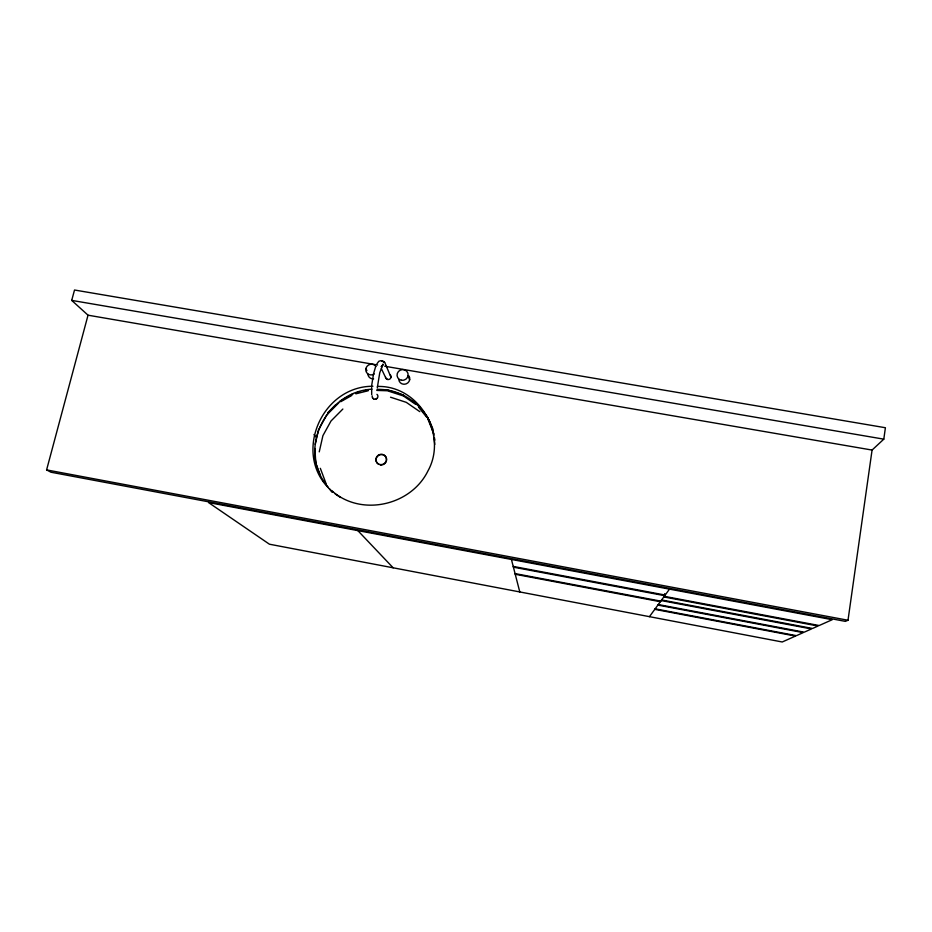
<?xml version="1.0" encoding="UTF-8"?>
<svg xmlns="http://www.w3.org/2000/svg" width="932" height="932" viewBox="0 0 932 932"><rect width="100%" height="100%" fill="white"/><g stroke="black" fill="none" stroke-linecap="round" stroke-linejoin="round"><path stroke-width="1.4" d="M371.67 387.526L371.693 394.69M385.58 377.099A2.761 2.645 -23.9 0 0 386.489 378.905L387.747 379.487A2.761 2.645 -23.9 0 0 391.009 377.332L384.939 362.863L383.53 361.313M372.905 386.256C320.037 386.081 290.877 457.857 333.248 492.224M371.903 389.192C328.542 391.393 298.927 444.844 323.952 481.576M377.274 387.898L379.755 372.8L383.017 364.086L382.085 366.055L382.784 365.6M88.027 315.191L46.6 469.903L50.957 472.221L845.347 621.364L848.004 620.246L872.072 450.063L883.804 439.158L885.4 427.73L74.525 290.015L71.706 300.395L88.027 315.191L377.565 365.006M371.658 385.592L373.557 373.709L375.689 366.451M664.714 593.637L664.26 596.317L819.158 625.523L832.241 619.698L208.523 502.558L269.43 544.206L782.239 641.985L795.497 636.078L654.777 609.353M319.245 451.857L322.915 435.652L331.011 420.996L342.86 409.043M315.214 444.319L318.488 429.897L326.748 414.985L338.817 402.81M376.901 363.806L378.858 361.267L380.885 360.649L384.625 362.233L381.77 360.859M649.453 616.669L669.491 589.129M327.61 412.888L335.252 405.187M376.971 394.341A2.878 2.749 -26.2 0 1 377.18 398.255L375.934 399.071A2.878 2.749 -26.2 0 1 373.755 398.978L372.66 398.046A2.878 2.749 -26.2 0 1 372.264 395.972M375.934 399.071L377.18 398.255M340.192 401.04L353.414 393.537M340.693 401.75L351.9 395.389M355.511 393.013L359.717 391.964M363.923 390.927L368.128 389.879M355.838 393.817L368.303 390.718M381.095 366.556L382.376 366.544L381.642 366.509M378.322 389.623L387.432 389.914L403.661 395.191M376.749 390.415L387.386 390.764L403.416 395.972L415.486 404.255M377.437 386.465C419.004 385.126 448.024 434.86 427.939 470.94C411.059 505.575 361.313 516.899 332.13 491.013M377.099 389.425C400.842 388.609 423.652 404.372 431.854 426.6M71.706 300.395L883.804 439.158M384.73 366.229L872.072 450.063M46.6 469.903L848.004 620.246M513.229 566.423L665.18 595.059M513.415 567.169L664.714 595.688M663.817 596.934L818.04 626.024L812.541 628.471L661.615 599.963M661.184 600.546L811.469 628.949L804.223 632.187L658.272 604.542M515.07 573.588L660.753 601.128M515.245 574.275L660.334 601.711M657.876 605.089L803.221 632.63L796.429 635.659L655.149 608.829M390.531 397.218L406.27 402.344L419.831 411.664M386.489 378.905L387.747 379.487M335.171 493.913L340.576 497.478M412.375 401.179L417.618 404.779M372.66 398.046L373.755 398.978M357.83 530.599L393.141 567.798M418.934 406.422L428.184 417.944M418.515 407.063L426.343 416.825M313.991 434.522L316.099 437.166M322.985 480.481L328.087 487.133M329.369 488.799L331.932 492.143M365.903 368.618L366.94 370.633M381.386 368.653L385.708 377.775M408.041 375.887L409.661 379.848M428.965 419.901L430.537 423.827M431.318 425.796L432.739 429.337M427.66 418.456L433.869 433.997M320.328 468.318L326.107 483.72M316.565 465.103L320.375 475.297M511.423 559.445L519.788 591.937M432.425 427.741L432.972 430.491M433.427 432.774L433.928 435.302M434.335 437.376L434.883 440.125M434.219 438.191L434.766 444.494M314.876 448.478L315.832 463.146M391.009 377.332L390.927 375.957A2.761 2.645 -23.9 0 0 390.159 374.827M374.315 373.953A5.58 5.312 -25.1 0 1 366.66 372.637A5.58 5.312 -25.1 0 1 368.303 365.169A5.58 5.312 -25.1 0 1 375.957 366.486M408.88 375.864A5.534 5.289 -22.4 0 1 405.991 383.937A5.534 5.289 -22.4 0 1 398.78 379.382M373.592 378.858A5.522 5.266 -25.1 0 1 367.86 374.023M378.858 464.427A5.347 5.161 -30.3 0 1 376.458 457.892A5.347 5.161 -30.3 0 1 382.924 454.746A5.347 5.161 -30.3 0 1 386.524 460.688M386.139 461.818A5.347 5.161 -30.3 0 1 380.128 464.858M401.447 380.256A5.592 5.347 -22.4 0 0 407.878 373.115A5.592 5.347 -22.4 0 0 398.453 371.495A5.592 5.347 -22.4 0 0 401.447 380.256M380.885 464.672A5.347 5.161 -30.2 0 0 385.883 456.96A5.347 5.161 -30.2 0 0 376.714 456.762A5.347 5.161 -30.2 0 0 380.885 464.672"/></g></svg>
